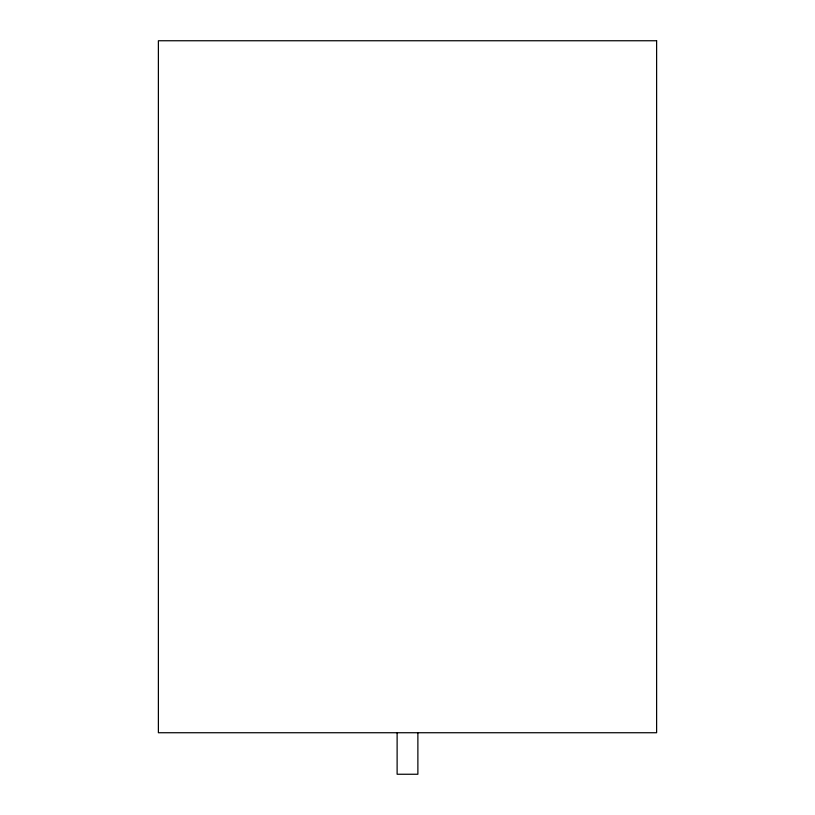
<?xml version="1.0" encoding="UTF-8"?>
<svg xmlns="http://www.w3.org/2000/svg" width="815" height="815" viewBox="0 0 815 815"><rect width="100%" height="100%" fill="white"/><g stroke="black" fill="none" stroke-linecap="round" stroke-linejoin="round"><path stroke-width="1.22" d="M417.881 732.736L417.881 774.25L397.119 774.25L397.119 732.736M656.615 40.75L158.385 40.75L158.385 732.736L656.615 732.736L656.615 40.75"/></g></svg>
